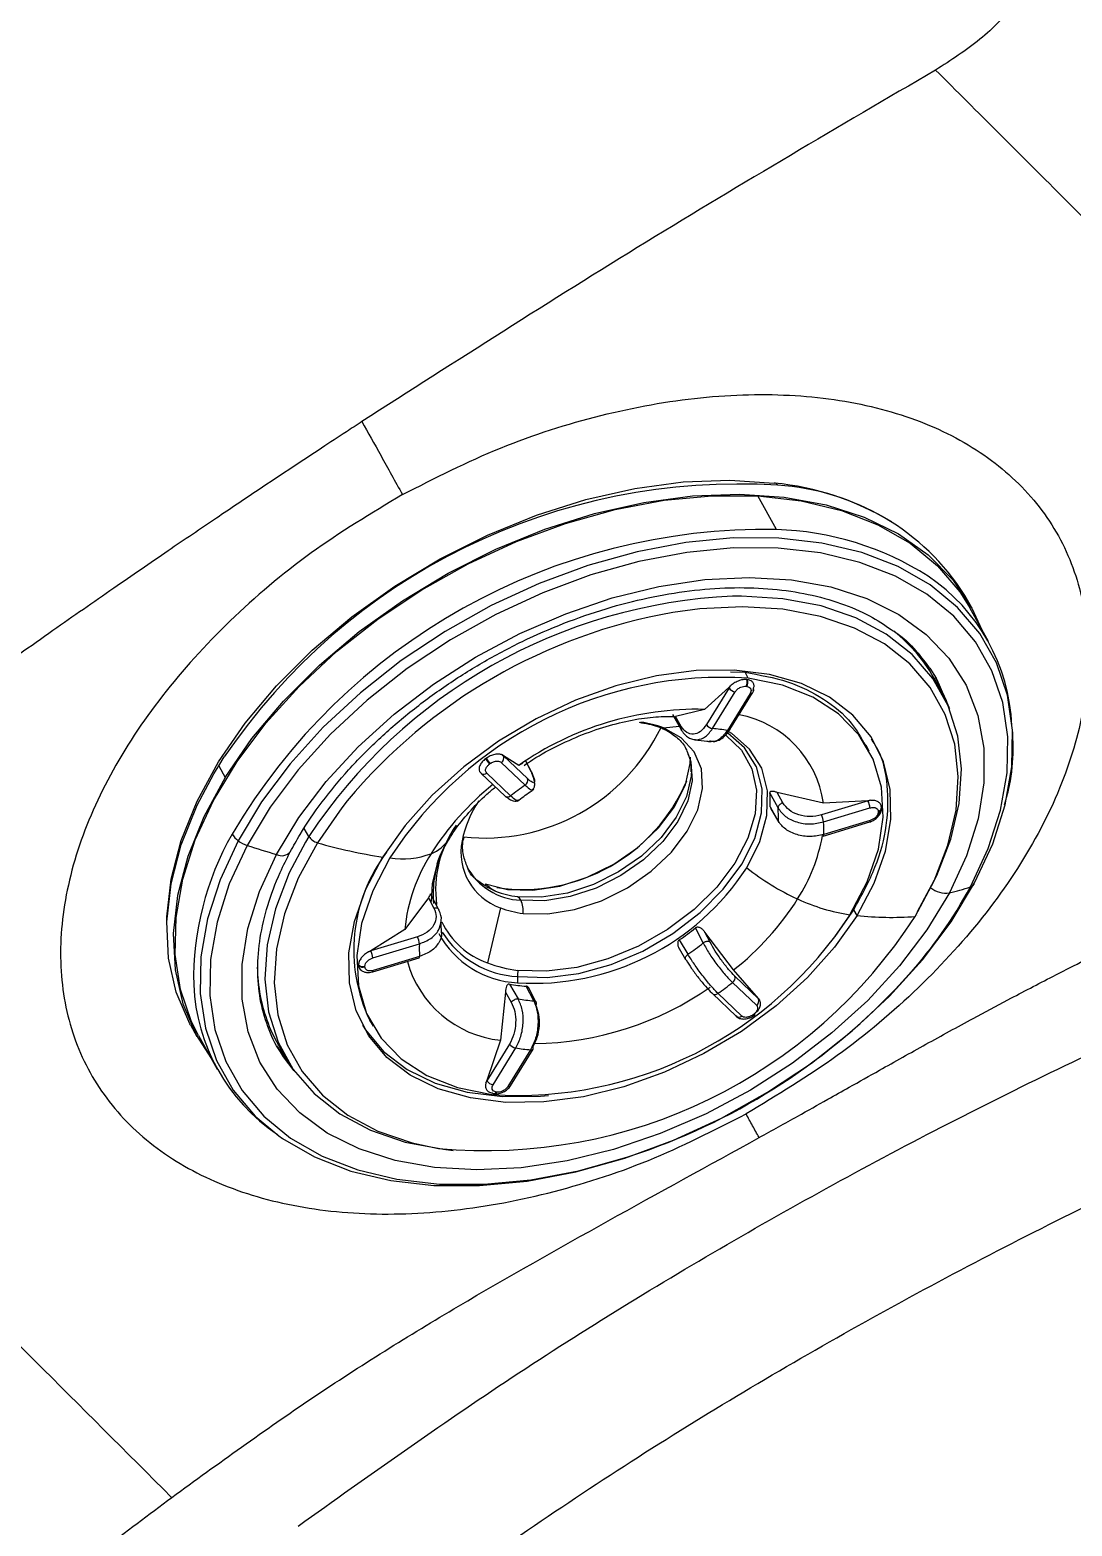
# Model space of a CAD drawing. Extents: x 943 to 1030, y 781 to 934.
# Drawn here: x 978.945 to 981.298, y 858.044 to 861.424 of the extents above; entities that cross this region are included whole.
import ezdxf

# ---------------------------------------------------------------- set-up
doc = ezdxf.new("R2010")
doc.units = 0
doc.header["$MEASUREMENT"] = 0
doc.layers.add('1', color=4, linetype='Continuous')

# ---------------------------------------------------------------- blocks, each defined once
blk = doc.blocks.new('AIRA')
at = {"layer": '1', "color": 3, "linetype": 'Continuous', "lineweight": 25}
for p, q in [((37.4532, 57.1297), (37.4111, 57.2055)), ((37.8936, 56.9543), (37.8789, 56.9808)), ((37.9322, 56.8766), (37.8902, 56.9524)), ((37.3492, 56.8081), (37.3824, 56.807)), ((37.3895, 56.7936), (37.3824, 56.807)), ((37.3866, 56.7905), (37.3882, 56.7903)), ((37.3459, 56.7724), (37.2905, 56.7233)), ((37.3462, 56.7719), (37.295, 56.6888)), ((37.3089, 56.6799), (37.3601, 56.763)), ((37.3936, 56.7588), (37.3425, 56.6757)), ((37.3494, 56.7763), (37.3459, 56.7724)), ((37.3459, 56.7724), (37.3462, 56.7719)), ((37.3462, 56.7719), (37.3494, 56.7763)), ((37.3481, 56.6775), (37.3993, 56.7606)), ((37.3849, 56.7754), (37.3866, 56.7752)), ((37.4012, 56.7699), (37.3989, 56.7654)), ((37.8295, 56.7555), (37.8136, 56.7857)), ((37.2905, 56.7233), (37.2251, 56.7073)), ((37.2182, 56.7114), (37.238, 56.6777)), ((37.2384, 56.6847), (37.2251, 56.7073)), ((37.1983, 56.6816), (37.2336, 56.6852)), ((37.2711, 56.6555), (37.2751, 56.6545)), ((36.8369, 56.6187), (36.8338, 56.6206)), ((36.8338, 56.6206), (36.8372, 56.6182)), ((36.8714, 56.5968), (36.8369, 56.6187)), ((36.8372, 56.6182), (36.8369, 56.6187)), ((37.3019, 56.651), (37.3062, 56.651)), ((37.663, 56.6292), (37.656, 56.6426)), ((36.1827, 56.5774), (36.1938, 56.5959)), ((36.1938, 56.5959), (36.2063, 56.6157)), ((36.1938, 56.5959), (36.2085, 56.5695)), ((36.7962, 56.6115), (36.7979, 56.6127)), ((36.8054, 56.5998), (36.807, 56.601)), ((36.832, 56.6036), (36.8859, 56.5522)), ((36.8911, 56.5668), (36.8372, 56.6182)), ((36.8804, 56.6016), (36.8714, 56.5968)), ((36.9006, 56.5804), (36.8874, 56.6064)), ((36.8877, 56.6054), (36.8995, 56.5824)), ((36.7854, 56.5801), (36.7829, 56.5832)), ((36.7865, 56.5787), (36.8404, 56.5273)), ((36.853, 56.5279), (36.799, 56.5793)), ((37.4569, 56.5005), (37.4384, 56.5346)), ((37.5595, 56.5117), (37.4552, 56.5353)), ((37.4678, 56.5122), (37.4552, 56.5353)), ((37.6656, 56.5178), (37.6598, 56.517)), ((37.66, 56.5165), (37.6656, 56.5178)), ((37.439, 56.503), (37.4575, 56.4706)), ((37.4396, 56.5004), (37.4583, 56.4677)), ((37.66, 56.5165), (37.555, 56.4848)), ((37.5594, 56.469), (37.6645, 56.5007)), ((37.6598, 56.517), (37.5595, 56.5117)), ((37.6598, 56.517), (37.66, 56.5165)), ((37.683, 56.4927), (37.6831, 56.4913)), ((37.6905, 56.4995), (37.6904, 56.5009)), ((36.3974, 56.4362), (36.387, 56.4544)), ((37.559, 56.4372), (37.6641, 56.4689)), ((37.6651, 56.4723), (37.56, 56.4406)), ((36.3974, 56.4362), (36.3896, 56.4232)), ((36.8192, 56.3123), (36.7979, 56.3223)), ((36.6673, 56.2974), (36.6142, 56.2263)), ((36.6673, 56.2974), (36.6798, 56.2743)), ((36.6903, 56.2716), (36.6717, 56.3062)), ((36.8298, 56.275), (36.8011, 56.1504)), ((37.586, 56.2102), (37.6278, 56.2707)), ((37.6352, 56.2575), (37.6278, 56.2707)), ((37.7722, 56.2583), (37.7722, 56.2584)), ((36.6142, 56.2263), (36.5372, 56.1781)), ((37.288, 56.1955), (37.2706, 56.2295)), ((37.3564, 56.1346), (37.2918, 56.2203)), ((37.3037, 56.1972), (37.2918, 56.2203)), ((36.6425, 56.2093), (36.5374, 56.1776)), ((36.5419, 56.1617), (36.647, 56.1935)), ((37.2333, 56.1833), (37.2481, 56.1585)), ((37.2338, 56.2024), (37.2532, 56.1699)), ((36.5096, 56.1446), (36.5095, 56.146)), ((36.5372, 56.1781), (36.5319, 56.1755)), ((36.5319, 56.1755), (36.5374, 56.1776)), ((36.5374, 56.1776), (36.5372, 56.1781)), ((36.5415, 56.13), (36.6466, 56.1617)), ((36.6475, 56.1651), (36.5425, 56.1334)), ((36.5239, 56.1413), (36.5239, 56.1427)), ((36.5347, 56.1288), (36.5414, 56.13)), ((37.4128, 56.0699), (37.3564, 56.1346)), ((37.413, 56.0694), (37.3591, 56.1207)), ((36.8414, 56.0843), (36.8301, 55.9757)), ((36.8414, 56.0843), (36.8546, 56.0616)), ((36.8505, 56.1026), (36.8699, 56.0692)), ((36.9053, 56.0648), (36.8879, 56.098)), ((36.9108, 56.0613), (36.8932, 56.0949)), ((37.3085, 56.0812), (37.3624, 56.0299)), ((37.3749, 56.0305), (37.321, 56.0819)), ((37.354, 56.1061), (37.4079, 56.0547)), ((37.4154, 56.0663), (37.4128, 56.0699)), ((37.4128, 56.0699), (37.413, 56.0694)), ((37.413, 56.0694), (37.4154, 56.0663)), ((36.1298, 56.0108), (36.1445, 55.9844)), ((36.5347, 56.0208), (36.5423, 56.0078)), ((37.3646, 56.0289), (37.3612, 56.0313)), ((37.4016, 56.0343), (37.4, 56.0331)), ((37.4026, 56.0315), (37.4042, 56.0327)), ((36.148, 55.9863), (36.19, 55.9105)), ((36.3274, 55.9595), (36.359, 55.9145)), ((36.3299, 55.9628), (36.3471, 55.9334)), ((36.8301, 55.9757), (36.7992, 55.8847)), ((36.8507, 55.9672), (36.7995, 55.8841)), ((36.8133, 55.8752), (36.8645, 55.9583)), ((36.8981, 55.9542), (36.8469, 55.8711)), ((36.8526, 55.8728), (36.9037, 55.9559)), ((36.3643, 55.9067), (36.3403, 55.9385)), ((36.7992, 55.8847), (36.7972, 55.8796)), ((36.7972, 55.8796), (36.7995, 55.8841)), ((36.7995, 55.8841), (36.7992, 55.8847)), ((36.8146, 55.855), (36.8162, 55.8548)), ((36.822, 55.8586), (36.8204, 55.8588))]:
    blk.add_line(p, q, dxfattribs=at)
at = {"layer": '1', "color": 3, "linetype": 'Continuous', "lineweight": 25, "flags": 128}
for points in [[(36.0765, 56.2392), (36.0768, 56.2543), (36.0864, 56.3396), (36.1092, 56.4272), (36.145, 56.5161), (36.1933, 56.6047), (36.2533, 56.6919), (36.3243, 56.7764), (36.405, 56.8569), (36.4944, 56.9323), (36.5912, 57.0015), (36.6939, 57.0635), (36.8011, 57.1172), (36.9111, 57.1621), (37.0225, 57.1974), (37.1335, 57.2226), (37.2425, 57.2373), (37.348, 57.2414), (37.4484, 57.2347)], [(36.148, 55.9863), (36.1326, 56.0172), (36.1075, 56.0907), (36.0957, 56.1698), (36.0974, 56.2532), (36.1125, 56.3398), (36.1409, 56.4283), (36.182, 56.5173), (36.2354, 56.6057), (36.3002, 56.6921), (36.3754, 56.7752), (36.4601, 56.8539), (36.5529, 56.927), (36.6525, 56.9934), (36.7575, 57.0521), (36.8662, 57.1024), (36.9772, 57.1434), (37.0888, 57.1746), (37.1994, 57.1956), (37.3074, 57.2059), (37.4111, 57.2055)], [(36.2085, 56.5695), (36.2689, 56.6572), (36.3402, 56.7422), (36.4214, 56.8232), (36.5113, 56.899), (36.6087, 56.9686), (36.712, 57.0309), (36.8198, 57.085), (36.9305, 57.1301), (37.0425, 57.1656), (37.1541, 57.1909), (37.2638, 57.2057), (37.3699, 57.2098), (37.4709, 57.2031), (37.5653, 57.1857), (37.6517, 57.1578), (37.729, 57.1199), (37.7958, 57.0725), (37.8513, 57.0163), (37.8947, 56.9522), (37.9174, 56.9033)], [(37.4111, 57.2055), (37.5092, 57.1943), (37.6001, 57.1726), (37.6825, 57.1406), (37.7552, 57.0989), (37.8172, 57.0479), (37.8676, 56.9885), (37.8902, 56.9524)], [(37.9008, 56.3313), (37.9417, 56.4198), (37.9698, 56.5077), (37.9849, 56.5937), (37.9865, 56.6766), (37.9748, 56.7551), (37.9499, 56.8282), (37.9122, 56.8947), (37.8621, 56.9537), (37.8005, 57.0043), (37.7283, 57.0458), (37.6464, 57.0775), (37.5561, 57.0991), (37.4587, 57.1102), (37.3556, 57.1106), (37.2484, 57.1003), (37.1385, 57.0795), (37.0276, 57.0485), (36.9174, 57.0078), (36.8093, 56.9579), (36.7051, 56.8995), (36.6061, 56.8335), (36.5139, 56.7609), (36.4298, 56.6828), (36.3551, 56.6002), (36.2907, 56.5144), (36.2377, 56.4266)], [(37.8915, 56.3224), (37.9316, 56.4093), (37.9593, 56.4957), (37.9741, 56.5801), (37.9757, 56.6616), (37.9642, 56.7387), (37.9397, 56.8105), (37.9027, 56.8758), (37.8535, 56.9337), (37.793, 56.9835), (37.722, 57.0242), (37.6416, 57.0554), (37.5529, 57.0766), (37.4572, 57.0875), (37.356, 57.0879), (37.2506, 57.0778), (37.1427, 57.0574), (37.0338, 57.0269), (36.9255, 56.9869), (36.8193, 56.9379), (36.7169, 56.8805), (36.6197, 56.8157), (36.5292, 56.7444), (36.4466, 56.6676), (36.3731, 56.5865), (36.3099, 56.5022), (36.2578, 56.416)], [(36.3245, 56.3957), (36.375, 56.479), (36.4368, 56.5604), (36.5088, 56.6385), (36.5898, 56.7121), (36.6787, 56.78), (36.7739, 56.8411), (36.874, 56.8946), (36.9775, 56.9395), (37.0826, 56.9751), (37.1877, 57.0009), (37.2912, 57.0165), (37.3915, 57.0216), (37.4869, 57.0161), (37.5759, 57.0002), (37.6572, 56.974), (37.7295, 56.938), (37.7915, 56.8928), (37.8425, 56.8391), (37.8814, 56.7777), (37.9078, 56.7096), (37.9212, 56.6358), (37.9214, 56.5576), (37.9084, 56.4761), (37.8824, 56.3927), (37.8437, 56.3086)], [(37.7715, 56.2664), (37.8156, 56.3483), (37.8472, 56.4303), (37.8658, 56.5109), (37.871, 56.5888), (37.8627, 56.6626), (37.8411, 56.7311), (37.8066, 56.7931), (37.7597, 56.8475), (37.7013, 56.8935), (37.6323, 56.9301), (37.5539, 56.9569), (37.4675, 56.9733), (37.3745, 56.9791), (37.3541, 56.9789)], [(37.7662, 56.2553), (37.8095, 56.3358), (37.8406, 56.4162), (37.8588, 56.4954), (37.8639, 56.5719), (37.8558, 56.6444), (37.8346, 56.7116), (37.8007, 56.7725), (37.7546, 56.826), (37.6972, 56.8711), (37.6295, 56.9071), (37.5525, 56.9334), (37.4676, 56.9495), (37.3764, 56.9552), (37.2802, 56.9503), (37.2195, 56.9421)], [(37.6352, 56.2575), (37.6737, 56.3304), (37.6994, 56.4032), (37.7117, 56.4743), (37.7103, 56.542), (37.6953, 56.6048), (37.667, 56.6613), (37.626, 56.7102), (37.5733, 56.7506), (37.5099, 56.7814), (37.4375, 56.802), (37.3575, 56.8118), (37.2717, 56.8108), (37.1821, 56.7989), (37.0906, 56.7764), (36.9994, 56.7438), (36.9104, 56.7017), (36.8256, 56.6513), (36.747, 56.5935), (36.6762, 56.5297), (36.615, 56.4612), (36.5645, 56.3898)], [(37.6193, 56.2593), (37.6582, 56.3336), (37.6834, 56.4077), (37.6942, 56.4797), (37.6903, 56.5479), (37.6719, 56.6105), (37.6395, 56.6661), (37.5937, 56.7133), (37.5358, 56.7508), (37.4672, 56.7778), (37.3895, 56.7936)], [(37.8, 56.8161), (37.8139, 56.7937), (37.8156, 56.7906)], [(37.8399, 56.7338), (37.837, 56.7424), (37.8134, 56.7946)], [(37.8156, 56.7906), (37.8427, 56.7282), (37.8437, 56.7249)], [(36.8685, 56.1195), (36.9354, 56.1173), (37.0067, 56.1265), (37.0797, 56.1468), (37.1515, 56.1773), (37.2194, 56.2169), (37.2808, 56.2641), (37.3333, 56.3171), (37.3749, 56.3737), (37.4041, 56.4319), (37.4196, 56.4894), (37.4209, 56.5441), (37.4079, 56.5937), (37.3812, 56.6364), (37.3433, 56.6695)], [(37.3386, 56.6654), (37.3741, 56.6315), (37.3978, 56.5892), (37.4084, 56.5407), (37.4054, 56.4876), (37.3889, 56.432), (37.3596, 56.376), (37.3185, 56.3217), (37.2672, 56.2711), (37.2075, 56.2261), (37.1419, 56.1884), (37.0726, 56.1594), (37.0023, 56.1402), (36.9337, 56.1315), (36.8693, 56.1337)], [(36.8811, 56.2624), (36.9373, 56.2612), (36.9974, 56.2709), (37.0583, 56.2909), (37.117, 56.3203), (37.1706, 56.3575), (37.2163, 56.4008), (37.252, 56.4479), (37.2758, 56.4966), (37.2865, 56.5443), (37.2837, 56.5887), (37.2674, 56.6277), (37.2384, 56.6592), (37.1983, 56.6816)], [(37.3863, 56.3653), (37.416, 56.4248), (37.4319, 56.4836), (37.4332, 56.5394), (37.4199, 56.5901), (37.3926, 56.6337), (37.3523, 56.6686), (37.3454, 56.6729)], [(37.252, 56.6281), (37.2603, 56.6046), (37.2633, 56.5622), (37.2533, 56.5165), (37.2308, 56.47), (37.1968, 56.4248), (37.1531, 56.3833), (37.1019, 56.3476), (37.0458, 56.3194), (36.9875, 56.3002), (36.93, 56.2909), (36.8761, 56.292)], [(36.7959, 56.3288), (36.846, 56.3163), (36.903, 56.3147), (36.964, 56.3242), (37.0259, 56.3443), (37.0857, 56.3739), (37.1403, 56.4116), (37.1869, 56.4555), (37.2234, 56.5033), (37.2478, 56.5528), (37.2588, 56.6013), (37.2595, 56.6153)], [(36.1298, 56.0108), (36.1286, 56.013), (36.098, 56.0842), (36.0806, 56.1614), (36.0767, 56.2435), (36.0863, 56.3292), (36.1092, 56.4174), (36.1453, 56.5068), (36.1827, 56.5774)], [(36.2085, 56.5695), (36.1599, 56.4803), (36.1239, 56.391), (36.1009, 56.3028), (36.0913, 56.217), (36.0953, 56.1349), (36.1127, 56.0577), (36.1433, 55.9865), (36.1758, 55.9362)], [(36.7854, 56.5801), (36.7864, 56.5788), (36.7865, 56.5787)], [(37.2608, 56.579), (37.2604, 56.5725), (37.25, 56.5264), (37.227, 56.4794), (37.1926, 56.4338), (37.1484, 56.392), (37.0966, 56.3561), (37.0399, 56.3277), (36.9811, 56.3084), (36.9231, 56.299), (36.8687, 56.3001)], [(36.8424, 56.526), (36.8417, 56.5264), (36.8404, 56.5273)], [(36.4842, 56.517), (36.4716, 56.5011), (36.4168, 56.4221)], [(36.2377, 56.4266), (36.1968, 56.3381), (36.1687, 56.2502), (36.1536, 56.1642), (36.152, 56.0813), (36.1637, 56.0028), (36.1886, 55.9297), (36.2263, 55.8632), (36.2764, 55.8042), (36.3294, 55.7596)], [(36.2578, 56.416), (36.2177, 56.3291), (36.19, 56.2427), (36.1752, 56.1582), (36.1736, 56.0768), (36.1851, 55.9997), (36.2096, 55.9279), (36.2466, 55.8626), (36.2958, 55.8046), (36.3563, 55.7549), (36.4273, 55.7142), (36.5077, 55.683), (36.5964, 55.6618), (36.6921, 55.6509), (36.7933, 55.6505), (36.8987, 55.6606), (37.0066, 55.681), (37.1155, 55.7114), (37.167, 55.7292)], [(36.3896, 56.4232), (36.3533, 56.3543), (36.3217, 56.2724), (36.3031, 56.1917), (36.2979, 56.1139), (36.3062, 56.04), (36.3278, 55.9716), (36.3623, 55.9096), (36.4092, 55.8551), (36.4677, 55.8092), (36.5366, 55.7725), (36.615, 55.7458), (36.7014, 55.7294), (36.7232, 55.727)], [(36.4168, 56.4221), (36.3734, 56.3416), (36.3424, 56.2611), (36.3242, 56.182), (36.3191, 56.1055), (36.3272, 56.033), (36.3484, 55.9657), (36.3823, 55.9048), (36.4283, 55.8514), (36.4857, 55.8063), (36.5535, 55.7703), (36.6304, 55.744), (36.69, 55.7315)], [(37.556, 56.4399), (37.5567, 56.4389), (37.5575, 56.4379), (37.5582, 56.4373), (37.5589, 56.4372), (37.5594, 56.4374), (37.5597, 56.4381), (37.5599, 56.4392), (37.56, 56.4406)], [(37.8437, 56.3086), (37.7932, 56.2252), (37.7314, 56.1439), (37.6594, 56.0658), (37.5784, 55.9922), (37.4895, 55.9243), (37.3943, 55.8631), (37.2942, 55.8097), (37.1907, 55.7648), (37.0856, 55.7292), (36.9805, 55.7034), (36.877, 55.6878), (36.7767, 55.6827), (36.6813, 55.6882), (36.5923, 55.7041), (36.511, 55.7303), (36.4387, 55.7662), (36.3767, 55.8114), (36.3258, 55.8652), (36.2868, 55.9266), (36.2604, 55.9947), (36.247, 56.0685), (36.2468, 56.1467), (36.2598, 56.2282), (36.2859, 56.3116), (36.3245, 56.3957)], [(37.6352, 56.2575), (37.5847, 56.186), (37.5234, 56.1175), (37.4527, 56.0537), (37.374, 55.9959), (37.2893, 55.9455), (37.2003, 55.9035), (37.109, 55.8708), (37.0176, 55.8483), (36.928, 55.8364), (36.8422, 55.8354), (36.7622, 55.8453), (36.6897, 55.8658), (36.6264, 55.8966), (36.5737, 55.937), (36.5327, 55.9859), (36.5044, 56.0425), (36.4894, 56.1052), (36.488, 56.1729), (36.5003, 56.244), (36.526, 56.3168), (36.5645, 56.3898)], [(36.5805, 56.3876), (36.5416, 56.3133), (36.5165, 56.2392), (36.5057, 56.1672), (36.5095, 56.099), (36.5279, 56.0363), (36.5604, 55.9808), (36.6061, 55.9336), (36.664, 55.8961), (36.7327, 55.8691), (36.8104, 55.8532)], [(36.6873, 56.3753), (36.676, 56.3292), (36.6736, 56.2889)], [(36.3294, 55.7596), (36.338, 55.7536), (36.4102, 55.7121), (36.4921, 55.6803), (36.5824, 55.6588), (36.6798, 55.6477), (36.7829, 55.6473), (36.8901, 55.6575), (37, 55.6783), (37.1108, 55.7093), (37.2211, 55.7501), (37.3292, 55.8), (37.4334, 55.8584), (37.5324, 55.9243), (37.6246, 55.9969), (37.7087, 56.0751), (37.7834, 56.1577), (37.8478, 56.2435), (37.9008, 56.3313)], [(36.5186, 56.01), (36.5254, 55.9992), (36.5663, 55.9502), (36.6191, 55.9099), (36.6824, 55.8791), (36.7549, 55.8585), (36.8349, 55.8486), (36.9206, 55.8496), (36.9385, 55.8512)], [(36.3403, 55.9385), (36.3264, 55.9609), (36.3247, 55.9639)]]:
    blk.add_lwpolyline(points, dxfattribs=at)
at = {"layer": '1', "color": 3, "linetype": 'Continuous', "lineweight": 25}
for centre, radius, start, end in [((37.367, 55.8319), 1.4005, 86.3453, 145.9661), ((37.4484, 57.2262), 0.00849, 23.3623, 89.9915), ((37.3844, 56.5976), 0.6403, 59.0736, 84.2557), ((37.4242, 56.6918), 0.5387, 32.4382, 86.5927), ((37.4286, 55.7318), 1.398, 88.9923, 149.4939), ((37.4333, 56.4565), 0.6734, 57.4292, 88.3092), ((37.5577, 56.669), 0.4275, 2.3271, 56.151), ((37.4087, 55.768), 1.2121, 92.5821, 146.5461), ((37.4314, 55.7271), 1.2333, 99.8956, 140.1739), ((37.4946, 56.6166), 0.3611, 27.9181, 51.7353), ((37.3304, 55.9025), 0.8931, 86.2047, 147.1), ((37.3688, 56.7848), 0.0186, 329.8211, 17.6617), ((37.3705, 56.7846), 0.0186, 329.8211, 17.6617), ((37.3632, 56.7831), 0.0204, 213.4445, 261.0601), ((37.3952, 56.7639), 0.00532, 253.3381, 320.9245), ((37.2737, 56.0216), 0.7019, 88.6314, 124.9692), ((37.1221, 56.4816), 0.214, 69.1433, 83.3198), ((37.3121, 56.7), 0.0204, 213.4435, 261.0602), ((37.3248, 56.4782), 0.2371, 8.1263, 79.2956), ((36.7935, 56.8763), 0.4437, 263.9124, 334.117), ((37.2744, 56.2625), 0.4188, 80.6419, 85.2701), ((37.3439, 56.6811), 0.00552, 254.7182, 319.5444), ((36.8517, 56.6451), 0.0648, 211.2225, 224.4099), ((36.8533, 56.6463), 0.0648, 211.2225, 224.4099), ((36.8254, 56.6141), 0.0124, 302.1028, 19.3498), ((37.2127, 56.0561), 0.6381, 128.7901, 147.674), ((36.7924, 56.5869), 0.0101, 234.1886, 311.4076), ((36.8798, 56.7199), 0.4033, 261.7889, 336.8936), ((37.309, 55.9418), 0.7427, 124.7306, 127.8896), ((36.8793, 56.5627), 0.0124, 302.1025, 19.3518), ((36.846, 56.5362), 0.0108, 250.5655, 310.1488), ((37.231, 56.5146), 0.2084, 356.8042, 5.5213), ((36.9822, 56.3793), 0.2434, 145.7306, 168.8645), ((37.2494, 56.4814), 0.2084, 357.042, 5.2832), ((37.5194, 56.4662), 0.0401, 3.8969, 27.5208), ((37.6244, 56.498), 0.0401, 3.8969, 27.5203), ((37.6817, 56.5012), 0.0086, 278.896, 8.3952), ((37.6811, 56.5005), 0.00938, 281.8088, 353.8418), ((36.9377, 56.3153), 0.254, 144.8112, 187.4489), ((37.3122, 56.4497), 0.248, 357.8805, 4.4449), ((37.662, 56.4714), 0.00321, 309.2251, 16.3339), ((36.8015, 56.1132), 0.6643, 150.3809, 181.0697), ((36.267, 56.467), 0.0499, 210.6689, 234.0678), ((36.2803, 56.4831), 0.0707, 232.9921, 251.4918), ((36.7002, 57.7469), 1.4026, 251.6134, 254.4597), ((36.4261, 56.4551), 0.0343, 213.3098, 254.2086), ((36.7321, 57.5106), 1.1334, 253.8431, 261.4937), ((36.6424, 56.4764), 0.0851, 291.5252, 326.7388), ((36.8737, 56.4004), 0.1329, 168.7626, 250.691), ((37.1708, 56.5071), 0.3925, 327.2896, 349.8865), ((36.3362, 56.4181), 0.0254, 242.4548, 319.6521), ((36.8664, 56.1793), 0.3676, 142.9523, 205.5502), ((36.6082, 56.5741), 0.1885, 261.5656, 290.2941), ((36.9916, 56.1911), 0.379, 147.0406, 174.6658), ((36.9291, 56.3035), 0.2512, 157.7198, 184.2495), ((36.882, 56.4372), 0.1453, 208.384, 267.6712), ((36.9046, 56.6794), 0.575, 266.4121, 326.8927), ((37.7326, 56.8023), 0.5576, 231.5956, 245.4639), ((36.8937, 56.4425), 0.15, 229.2916, 240.2125), ((36.955, 56.8308), 1.0656, 318.4601, 331.5039), ((37.8367, 56.3654), 0.0572, 232.4057, 277.0845), ((37.7267, 56.8036), 0.5086, 283.3004, 288.8985), ((37.8878, 56.3356), 0.0137, 285.6105, 341.8258), ((36.8928, 56.5055), 0.2067, 249.1433, 263.3198), ((36.8567, 56.2819), 0.0218, 27.404, 56.6595), ((36.8289, 56.2688), 0.0526, 353.0223, 26.1231), ((36.9602, 56.6375), 0.6403, 308.2303, 327.6581), ((37.6836, 56.6851), 0.4307, 244.9228, 261.4127), ((36.7971, 56.8789), 1.1524, 264.6702, 327.2409), ((36.8695, 56.7444), 0.8931, 266.2047, 327.1), ((36.906, 56.4749), 0.214, 249.1433, 263.3198), ((37.7127, 56.9911), 0.7377, 263.9663, 274.1561), ((36.8793, 56.3207), 0.2154, 208.8233, 267.1617), ((36.8602, 56.32), 0.1796, 205.1925, 250.774), ((36.8797, 56.3324), 0.2132, 211.8513, 266.9862), ((36.8831, 56.7182), 0.6237, 304.2122, 308.4079), ((36.6069, 56.1907), 0.0401, 3.8969, 27.5208), ((36.8948, 56.1843), 0.248, 177.8805, 184.4449), ((36.9015, 56.685), 0.6237, 304.3268, 308.2932), ((36.5194, 56.1562), 0.0142, 226.0423, 288.5523), ((36.5018, 56.159), 0.0401, 3.8969, 27.5203), ((36.8556, 56.2191), 0.2447, 195.5213, 264.0326), ((36.6443, 56.1642), 0.00333, 311.8748, 15.4666), ((36.9023, 56.4162), 0.2845, 249.1433, 263.3198), ((36.6645, 56.1493), 0.3838, 181.2756, 200.6103), ((36.5194, 56.1548), 0.0142, 226.0423, 288.5523), ((36.5394, 56.1325), 0.00321, 309.3649, 16.2881), ((37.0619, 56.1153), 0.1935, 178.7533, 182.8945), ((37.0703, 56.1152), 0.2019, 174.735, 178.7614), ((36.6738, 57.0921), 1.4494, 289.8954, 318.0984), ((37.3474, 56.1166), 0.0124, 302.1025, 19.3517), ((36.5646, 56.1182), 0.4275, 182.3271, 236.151), ((36.9123, 56.4489), 0.3518, 259.8825, 266.0295), ((36.897, 56.6791), 0.711, 270.7863, 304.8434), ((37.3145, 56.0884), 0.00924, 218.6492, 314.5148), ((36.8979, 56.6922), 0.7427, 304.7306, 307.8896), ((36.9307, 56.4157), 0.3518, 260.0502, 265.8618), ((37.4013, 56.0653), 0.0124, 302.1028, 19.3498), ((36.631, 56.1388), 0.3488, 200.9409, 210.8937), ((37.3683, 56.0375), 0.00967, 232.2752, 313.321), ((37.4026, 56.0346), 0.00303, 209.395, 269.9882), ((37.4042, 56.0356), 0.00289, 206.9271, 270.3325), ((37.4009, 56.0334), 0.00333, 347.6872, 39.0059), ((36.8677, 55.9785), 0.0204, 213.4434, 261.0602), ((36.9326, 56.3716), 0.4188, 260.6419, 265.2701), ((36.8996, 55.9593), 0.00532, 253.3379, 320.9247), ((36.8994, 55.958), 0.00481, 334.3523, 34.5044), ((36.8165, 55.8954), 0.0204, 213.4445, 261.0601), ((36.8154, 55.8604), 0.00528, 223.5845, 342.2228), ((36.8162, 55.8612), 0.00636, 269.7216, 336.0893), ((36.8484, 55.8764), 0.00552, 254.7183, 319.5442)]:
    blk.add_arc(centre, radius, start, end, dxfattribs=at)
for points, knots in [([(27.2742, 49.5266), (27.2744, 49.5272), (27.2766, 49.5329), (27.2844, 49.5537), (27.3011, 49.5979), (27.3287, 49.6701), (27.3736, 49.7856), (27.4395, 49.9512), (27.5311, 50.1731), (27.6438, 50.4345), (27.7789, 50.7328), (27.9377, 51.0649), (28.1253, 51.4338), (28.3444, 51.8373), (28.5976, 52.2721), (28.8086, 52.6084), (28.9508, 52.8248), (29.0024, 52.9022), (29.0422, 52.9613), (29.0847, 53.0239), (29.1359, 53.0982), (29.1902, 53.1762), (29.2402, 53.2472), (29.2849, 53.31), (29.3266, 53.368), (29.3721, 53.4308), (29.4262, 53.5047), (29.4837, 53.5823), (29.5394, 53.6566), (29.5879, 53.7205), (29.6279, 53.773), (29.6638, 53.8197), (29.7051, 53.8731), (29.7609, 53.9445), (29.8322, 54.035), (29.9057, 54.1269), (29.9707, 54.2072), (30.0252, 54.274), (30.0801, 54.3408), (30.1445, 54.4182), (30.2155, 54.5028), (30.2728, 54.5703), (30.3134, 54.6177), (30.3383, 54.6467), (30.3664, 54.6793), (30.3988, 54.7167), (30.4354, 54.7587), (30.4987, 54.8309), (30.5953, 54.9399), (30.7326, 55.0918), (30.8506, 55.2196), (30.9413, 55.3161), (30.9964, 55.3745), (31.054, 55.4348), (31.1138, 55.4971), (31.1761, 55.5613), (31.2408, 55.6273), (31.308, 55.6953), (31.4913, 55.8791), (31.7953, 56.1739), (32.129, 56.479), (32.373, 56.6936), (32.529, 56.8282), (32.6864, 56.961), (32.8287, 57.0787), (32.9478, 57.1754), (33.0541, 57.2606), (33.1532, 57.3389), (33.2512, 57.4152), (33.346, 57.488), (33.4481, 57.5652), (33.5484, 57.6399), (33.6641, 57.7246), (33.7935, 57.8176), (33.9428, 57.9224), (34.1002, 58.0302), (34.4023, 58.2319), (34.8541, 58.5156), (35.4641, 58.8627), (35.9364, 59.1051), (36.2603, 59.2603), (36.4296, 59.3392), (36.5972, 59.4149), (36.7557, 59.4844), (36.8973, 59.545), (37.0319, 59.6012), (37.1709, 59.6579), (37.3134, 59.7145), (37.4432, 59.7648), (37.5467, 59.8041), (37.6069, 59.8264), (37.6324, 59.8359)], [0, 0, 0, 0, 0.000124, 0.001229, 0.004412, 0.009548, 0.016635, 0.029119, 0.045065, 0.064469, 0.085876, 0.110335, 0.137849, 0.168399, 0.201865, 0.238167, 0.247545, 0.253497, 0.256723, 0.261748, 0.268571, 0.274714, 0.28069, 0.285898, 0.290077, 0.294924, 0.301365, 0.308322, 0.314184, 0.319875, 0.32431, 0.327353, 0.331606, 0.337763, 0.345418, 0.354568, 0.361222, 0.366012, 0.371753, 0.378445, 0.386087, 0.39376, 0.396097, 0.398529, 0.401387, 0.404669, 0.408376, 0.412507, 0.423798, 0.437403, 0.453323, 0.458457, 0.463791, 0.469328, 0.475066, 0.481007, 0.487151, 0.493497, 0.500047, 0.538894, 0.577869, 0.590152, 0.603646, 0.618933, 0.631201, 0.640452, 0.649499, 0.658367, 0.665623, 0.674255, 0.682194, 0.691131, 0.699197, 0.710766, 0.72289, 0.73557, 0.74881, 0.795296, 0.84191, 0.888709, 0.901103, 0.913515, 0.925944, 0.937772, 0.948, 0.956647, 0.966841, 0.977926, 0.987212, 0.994572, 1, 1, 1, 1]), ([(37.6324, 59.8359), (37.6509, 59.8024), (37.6879, 59.7353), (37.7455, 59.6284), (37.8013, 59.5213), (37.8625, 59.3983), (37.9248, 59.2637), (37.9864, 59.1134), (38.0332, 58.9764), (38.0664, 58.8521), (38.0867, 58.7399), (38.0947, 58.6293), (38.0871, 58.5385), (38.07, 58.4682), (38.0452, 58.3998), (37.9984, 58.3192), (37.9157, 58.2337), (37.8471, 58.1898), (37.8127, 58.1677)], [0, 0, 0, 0, 0.062522, 0.125062, 0.19176, 0.250143, 0.336126, 0.418632, 0.500222, 0.562737, 0.62528, 0.687877, 0.750318, 0.782267, 0.812905, 0.875192, 0.937429, 1, 1, 1, 1]), ([(37.8127, 58.1677), (37.594, 58.0396), (37.157, 57.7835), (36.7304, 57.51), (36.5173, 57.3734)], [0, 0, 0, 0, 0.500379, 1, 1, 1, 1]), ([(37.8127, 58.1677), (37.9076, 58.0729), (38.0927, 57.8878), (38.3558, 57.6247), (38.5824, 57.398), (38.7819, 57.1985), (38.9631, 57.0174), (39.1516, 56.8289), (39.2783, 56.7021), (39.3433, 56.6372)], [0, 0, 0, 0, 0.1754646, 0.3426059, 0.5017159, 0.6163661, 0.7376454, 0.8655304, 1, 1, 1, 1]), ([(36.6087, 57.2085), (36.682, 57.2458), (36.828, 57.3199), (37.0576, 57.3926), (37.2833, 57.4334), (37.4986, 57.4381), (37.6945, 57.4074), (37.8637, 57.342), (37.9996, 57.2446), (38.0969, 57.119), (38.1519, 56.9699), (38.1626, 56.8031), (38.1284, 56.6249), (38.0507, 56.4424), (37.9325, 56.2623), (37.7783, 56.0921), (37.5949, 55.9361), (37.4547, 55.8516), (37.3846, 55.8093)], [0, 0, 0, 0, 0.062777, 0.125004, 0.187587, 0.250005, 0.312474, 0.375005, 0.437535, 0.500004, 0.562477, 0.625004, 0.687535, 0.750003, 0.812521, 0.875, 0.9375, 1, 1, 1, 1]), ([(36.5173, 57.3734), (36.5056, 57.3657), (36.4752, 57.3459), (36.4234, 57.3119), (36.3569, 57.268), (36.2777, 57.2153), (36.1836, 57.1521), (36.075, 57.0784), (35.9519, 56.9938), (35.8146, 56.898), (35.6765, 56.8002), (35.5475, 56.7073), (35.4369, 56.6267), (35.3412, 56.556), (35.237, 56.4783), (35.1272, 56.3953), (35.0145, 56.3089), (34.9247, 56.2393), (34.8724, 56.1983), (34.85, 56.1807)], [0, 0, 0, 0, 0.020491, 0.053097, 0.090667, 0.137096, 0.19236, 0.256435, 0.329297, 0.410925, 0.501304, 0.576805, 0.643534, 0.701506, 0.750734, 0.8337, 0.902895, 0.958332, 1, 1, 1, 1]), ([(36.5173, 57.3734), (36.5312, 57.3485), (36.5591, 57.2987), (36.5922, 57.2386), (36.6087, 57.2085)], [0, 0, 0, 0, 0.49939, 1, 1, 1, 1]), ([(36.6087, 57.2085), (36.5385, 57.1662), (36.3982, 57.0817), (36.215, 56.9255), (36.0607, 56.7555), (35.9426, 56.5754), (35.8649, 56.3928), (35.8308, 56.2147), (35.8414, 56.0478), (35.8965, 55.8988), (35.9938, 55.7732), (36.1296, 55.6758), (36.2989, 55.6104), (36.4948, 55.5796), (36.7101, 55.5844), (36.9362, 55.6252), (37.1657, 55.698), (37.3117, 55.7722), (37.3846, 55.8093)], [0, 0, 0, 0, 0.062613, 0.125007, 0.187499, 0.250005, 0.312479, 0.375005, 0.437547, 0.500004, 0.562471, 0.625003, 0.687537, 0.750001, 0.812454, 0.875, 0.937517, 1, 1, 1, 1]), ([(36.3555, 56.4017), (36.3627, 56.4147), (36.3837, 56.4525), (36.4262, 56.5149), (36.4857, 56.5871), (36.5539, 56.6564), (36.6296, 56.7216), (36.7118, 56.7818), (36.7993, 56.8361), (36.8908, 56.8836), (36.9849, 56.9236), (37.0803, 56.9556), (37.1754, 56.9792), (37.2689, 56.9939), (37.3594, 56.9997), (37.4454, 56.9965), (37.5259, 56.9846), (37.5993, 56.964), (37.6626, 56.9374), (37.6968, 56.9143), (37.7125, 56.9036)], [0, 0, 0, 0, 0.029967, 0.087474, 0.145024, 0.202599, 0.260208, 0.317849, 0.375512, 0.433183, 0.490842, 0.548472, 0.606055, 0.663581, 0.721042, 0.778445, 0.835818, 0.893202, 0.950695, 1, 1, 1, 1]), ([(37.7125, 56.9036), (37.7153, 56.9019), (37.7375, 56.8881), (37.768, 56.8587), (37.7902, 56.8279), (37.8003, 56.8139)], [0, 0, 0, 0, 0.073628, 0.580702, 1, 1, 1, 1]), ([(37.3866, 56.7905), (37.3835, 56.7906), (37.3773, 56.7907), (37.3669, 56.7877), (37.3571, 56.7827), (37.3519, 56.7784), (37.3494, 56.7763)], [0, 0, 0, 0, 0.247558, 0.500834, 0.753648, 1, 1, 1, 1]), ([(37.3824, 56.807), (37.4153, 56.8011), (37.4813, 56.7892), (37.5616, 56.7488), (37.6217, 56.6999), (37.6443, 56.6589), (37.654, 56.6414)], [0, 0, 0, 0, 0.267156, 0.534311, 0.801467, 1, 1, 1, 1]), ([(37.4012, 56.7699), (37.402, 56.7722), (37.4036, 56.777), (37.4015, 56.7834), (37.3964, 56.7884), (37.3909, 56.7896), (37.3882, 56.7903)], [0, 0, 0, 0, 0.246603, 0.499388, 0.752586, 1, 1, 1, 1]), ([(37.3601, 56.763), (37.3617, 56.7651), (37.3649, 56.7692), (37.3721, 56.7734), (37.3791, 56.7756), (37.383, 56.7755), (37.3849, 56.7754)], [0, 0, 0, 0, 0.279486, 0.559002, 0.779415, 1, 1, 1, 1]), ([(37.3866, 56.7752), (37.3887, 56.7747), (37.3931, 56.7736), (37.396, 56.769), (37.3961, 56.7639), (37.3945, 56.7605), (37.3936, 56.7588)], [0, 0, 0, 0, 0.279658, 0.559227, 0.779582, 1, 1, 1, 1]), ([(37.3991, 56.7602), (37.4002, 56.7621), (37.4017, 56.7646), (37.4022, 56.7673), (37.4023, 56.768)], [0, 0, 0, 0, 0.73543, 1, 1, 1, 1]), ([(36.8837, 56.5967), (36.89, 56.6011), (36.9146, 56.6183), (36.9619, 56.6434), (37.0231, 56.6704), (37.0842, 56.6902), (37.1418, 56.7026), (37.191, 56.708), (37.2162, 56.7071), (37.2271, 56.7067)], [0, 0, 0, 0, 0.0574992, 0.2234088, 0.3894837, 0.5544101, 0.7173448, 0.8777494, 1, 1, 1, 1]), ([(37.143, 56.6941), (37.1504, 56.6929), (37.1723, 56.6895), (37.2034, 56.6783), (37.2309, 56.6587), (37.2465, 56.6424), (37.2501, 56.6307), (37.2506, 56.629)], [0, 0, 0, 0, 0.137198, 0.403855, 0.672964, 0.952802, 1, 1, 1, 1]), ([(37.295, 56.6888), (37.2907, 56.683), (37.2819, 56.6715), (37.2658, 56.6657), (37.2501, 56.6692), (37.2423, 56.6796), (37.2384, 56.6847)], [0, 0, 0, 0, 0.249775, 0.50014, 0.75045, 1, 1, 1, 1]), ([(37.2384, 56.6847), (37.238, 56.684), (37.2371, 56.6824), (37.237, 56.681), (37.237, 56.6802)], [0, 0, 0, 0, 0.481432, 1, 1, 1, 1]), ([(37.2375, 56.6779), (37.2398, 56.6746), (37.2442, 56.6679), (37.2525, 56.6609), (37.2616, 56.6561), (37.268, 56.6552), (37.2712, 56.6548)], [0, 0, 0, 0, 0.252419, 0.502871, 0.752012, 1, 1, 1, 1]), ([(37.2692, 56.6546), (37.2784, 56.6538), (37.2903, 56.6527), (37.3013, 56.6508), (37.3038, 56.6504)], [0, 0, 0, 0, 0.779856, 1, 1, 1, 1]), ([(37.2751, 56.6545), (37.2813, 56.656), (37.2936, 56.6591), (37.3038, 56.6729), (37.3089, 56.6799)], [0, 0, 0, 0, 0.499975, 1, 1, 1, 1]), ([(37.3425, 56.6757), (37.3374, 56.6691), (37.3272, 56.6559), (37.3122, 56.6486), (37.3045, 56.6513), (37.3025, 56.652)], [0, 0, 0, 0, 0.423036, 0.846031, 1, 1, 1, 1]), ([(37.3101, 56.651), (37.3115, 56.651), (37.317, 56.6508), (37.3268, 56.6553), (37.3387, 56.6641), (37.3451, 56.6733), (37.3484, 56.6779)], [0, 0, 0, 0, 0.102255, 0.402032, 0.700304, 1, 1, 1, 1]), ([(37.6278, 56.2707), (37.6454, 56.3026), (37.6804, 56.3666), (37.7052, 56.4622), (37.7065, 56.5519), (37.6933, 56.6177), (37.6728, 56.6482), (37.6677, 56.6557)], [0, 0, 0, 0, 0.231114, 0.462227, 0.693341, 0.924454, 1, 1, 1, 1]), ([(37.9686, 56.5079), (37.9716, 56.519), (37.9825, 56.5579), (37.9891, 56.6146), (37.9872, 56.6584), (37.9864, 56.676)], [0, 0, 0, 0, 0.193171, 0.677541, 1, 1, 1, 1]), ([(36.8338, 56.6206), (36.8315, 56.6213), (36.8268, 56.6226), (36.8171, 56.6217), (36.807, 56.6185), (36.8009, 56.6146), (36.7979, 56.6127)], [0, 0, 0, 0, 0.24664, 0.499524, 0.752684, 1, 1, 1, 1]), ([(37.2506, 56.629), (37.2545, 56.6205), (37.2609, 56.6068), (37.2601, 56.5888), (37.2598, 56.5819)], [0, 0, 0, 0, 0.614705, 1, 1, 1, 1]), ([(37.4143, 55.7557), (37.4434, 55.7719), (37.495, 55.8007), (37.5626, 55.8387), (37.6241, 55.8733), (37.6979, 55.9148), (37.7913, 55.9671), (37.888, 56.0201), (37.9835, 56.0713), (38.085, 56.1243), (38.2102, 56.1872), (38.364, 56.2604), (38.5308, 56.3346), (38.6944, 56.4027), (38.8492, 56.4637), (39.0052, 56.522), (39.1722, 56.5812), (39.2858, 56.6184), (39.3433, 56.6371)], [0, 0, 0, 0, 0.046967, 0.083456, 0.109466, 0.146525, 0.203008, 0.260431, 0.302219, 0.356076, 0.422, 0.499994, 0.596397, 0.67972, 0.749965, 0.831299, 0.914644, 1, 1, 1, 1]), ([(36.7962, 56.6115), (36.7936, 56.6093), (36.7882, 56.6047), (36.7832, 56.5967), (36.7811, 56.589), (36.7823, 56.5851), (36.783, 56.5832)], [0, 0, 0, 0, 0.2476752, 0.5010432, 0.7537906, 1, 1, 1, 1]), ([(36.799, 56.5793), (36.798, 56.5808), (36.7958, 56.5839), (36.7969, 56.5899), (36.8003, 56.5955), (36.8037, 56.5983), (36.8054, 56.5998)], [0, 0, 0, 0, 0.279486, 0.559002, 0.779415, 1, 1, 1, 1]), ([(36.807, 56.601), (36.8095, 56.6025), (36.8144, 56.6055), (36.8221, 56.6069), (36.8282, 56.6062), (36.8308, 56.6044), (36.832, 56.6036)], [0, 0, 0, 0, 0.2796579, 0.5592269, 0.7795818, 1, 1, 1, 1]), ([(36.8859, 56.5522), (36.8906, 56.5481), (36.8988, 56.5407), (36.9015, 56.5419), (36.9026, 56.5424)], [0, 0, 0, 0, 0.560328, 1, 1, 1, 1]), ([(36.8995, 56.5824), (36.902, 56.5768), (36.9072, 56.5657), (36.9076, 56.5575), (36.9025, 56.557), (36.8949, 56.5635), (36.8911, 56.5668)], [0, 0, 0, 0, 0.2498167, 0.5002219, 0.7504957, 1, 1, 1, 1]), ([(36.903, 56.5418), (36.9043, 56.5432), (36.907, 56.5459), (36.9078, 56.5545), (36.9062, 56.5657), (36.9027, 56.5746), (36.901, 56.5791)], [0, 0, 0, 0, 0.25114, 0.502083, 0.751744, 1, 1, 1, 1]), ([(36.7139, 56.4303), (36.718, 56.4369), (36.7304, 56.4561), (36.7581, 56.4906), (36.7896, 56.5241), (36.8123, 56.5426), (36.8188, 56.5479)], [0, 0, 0, 0, 0.174037, 0.514911, 0.860758, 1, 1, 1, 1]), ([(36.842, 56.5264), (36.8449, 56.5242), (36.8508, 56.5197), (36.8589, 56.5162), (36.8657, 56.5153), (36.8687, 56.5169), (36.8702, 56.5177)], [0, 0, 0, 0, 0.246872, 0.495893, 0.74738, 1, 1, 1, 1]), ([(36.8698, 56.5182), (36.8686, 56.5176), (36.866, 56.5165), (36.8576, 56.5239), (36.853, 56.5279)], [0, 0, 0, 0, 0.447784, 1, 1, 1, 1]), ([(36.8681, 56.5157), (36.8777, 56.523), (36.8899, 56.5324), (36.9027, 56.5413), (36.9056, 56.5432)], [0, 0, 0, 0, 0.779345, 1, 1, 1, 1]), ([(37.4552, 56.5353), (37.4529, 56.5361), (37.4486, 56.5376), (37.4438, 56.5382), (37.4409, 56.5379), (37.4393, 56.5372), (37.4384, 56.5362), (37.4384, 56.5351), (37.4384, 56.5346)], [0, 0, 0, 0, 0.298263, 0.575128, 0.701506, 0.809415, 0.905745, 1, 1, 1, 1]), ([(37.6902, 56.5025), (37.6898, 56.5048), (37.689, 56.5096), (37.6835, 56.5146), (37.6756, 56.5177), (37.6689, 56.5178), (37.6656, 56.5178)], [0, 0, 0, 0, 0.247558, 0.500834, 0.753648, 1, 1, 1, 1]), ([(37.4623, 56.5095), (37.4614, 56.5088), (37.4597, 56.5074), (37.458, 56.505), (37.4569, 56.5026), (37.4569, 56.5012), (37.4569, 56.5005)], [0, 0, 0, 0, 0.259419, 0.518943, 0.768457, 1, 1, 1, 1]), ([(37.4569, 56.5005), (37.4618, 56.4937), (37.4718, 56.4801), (37.4984, 56.4676), (37.5294, 56.4626), (37.5494, 56.4669), (37.5594, 56.469)], [0, 0, 0, 0, 0.249978, 0.499965, 0.74997, 1, 1, 1, 1]), ([(37.4678, 56.5122), (37.4668, 56.5118), (37.4649, 56.5112), (37.4632, 56.51), (37.4623, 56.5095)], [0, 0, 0, 0, 0.481432, 1, 1, 1, 1]), ([(37.555, 56.4848), (37.5465, 56.483), (37.5294, 56.4795), (37.5031, 56.484), (37.4804, 56.4949), (37.472, 56.5064), (37.4678, 56.5122)], [0, 0, 0, 0, 0.249775, 0.50014, 0.75045, 1, 1, 1, 1]), ([(37.6638, 56.4688), (37.6655, 56.4694), (37.6689, 56.4706), (37.6754, 56.4742), (37.6827, 56.4802), (37.6877, 56.4874), (37.69, 56.4935), (37.6902, 56.4964), (37.6903, 56.4979)], [0, 0, 0, 0, 0.12413, 0.246562, 0.490661, 0.739453, 0.867717, 1, 1, 1, 1]), ([(37.6645, 56.5007), (37.6672, 56.5012), (37.6726, 56.5023), (37.6786, 56.5006), (37.6823, 56.4972), (37.6828, 56.4942), (37.683, 56.4927)], [0, 0, 0, 0, 0.279486, 0.559002, 0.779415, 1, 1, 1, 1]), ([(37.6831, 56.4913), (37.6828, 56.4892), (37.6821, 56.4851), (37.6774, 56.4791), (37.6714, 56.4747), (37.6672, 56.4731), (37.6651, 56.4723)], [0, 0, 0, 0, 0.279658, 0.559227, 0.779582, 1, 1, 1, 1]), ([(37.6798, 56.4822), (37.6812, 56.4833), (37.6852, 56.4866), (37.6893, 56.4934), (37.6899, 56.4985), (37.6902, 56.5011)], [0, 0, 0, 0, 0.200555, 0.6048956, 1, 1, 1, 1]), ([(36.3732, 54.8782), (36.533, 54.9921), (36.8527, 55.22), (37.3551, 55.5276), (37.8721, 55.8095), (38.4042, 56.0616), (38.9486, 56.2867), (39.3209, 56.4112), (39.507, 56.4734)], [0, 0, 0, 0, 0.1666653, 0.3333322, 0.4999986, 0.6666653, 0.833333, 1, 1, 1, 1]), ([(37.56, 56.4406), (37.55, 56.4385), (37.5299, 56.4343), (37.499, 56.4392), (37.4723, 56.4515), (37.4624, 56.4642), (37.4575, 56.4706)], [0, 0, 0, 0, 0.25003, 0.500035, 0.750022, 1, 1, 1, 1]), ([(36.6872, 56.374), (36.6876, 56.3755), (36.6899, 56.3845), (36.6988, 56.4047), (36.7099, 56.4236), (36.7139, 56.4303)], [0, 0, 0, 0, 0.118968, 0.684873, 1, 1, 1, 1]), ([(36.7555, 56.3672), (36.7521, 56.3759), (36.7451, 56.3936), (36.7433, 56.4172), (36.7473, 56.4321), (36.7479, 56.4344)], [0, 0, 0, 0, 0.448865, 0.916977, 1, 1, 1, 1]), ([(36.34, 55.9406), (36.3377, 55.9437), (36.3221, 55.9635), (36.3036, 56.0062), (36.2857, 56.0683), (36.2802, 56.1359), (36.2858, 56.2068), (36.3029, 56.2801), (36.3271, 56.3455), (36.3476, 56.3861), (36.3555, 56.4017)], [0, 0, 0, 0, 0.026855, 0.175701, 0.325128, 0.473508, 0.620289, 0.765685, 0.910188, 1, 1, 1, 1]), ([(36.7971, 56.3239), (36.7899, 56.3283), (36.7727, 56.3391), (36.7597, 56.3538), (36.756, 56.3656), (36.7555, 56.3672)], [0, 0, 0, 0, 0.376211, 0.909975, 1, 1, 1, 1]), ([(36.6724, 56.3034), (36.6724, 56.3039), (36.6725, 56.3049), (36.6723, 56.3057), (36.6719, 56.3057), (36.671, 56.3048), (36.6696, 56.3024), (36.6681, 56.2991), (36.6673, 56.2974)], [0, 0, 0, 0, 0.094221, 0.190485, 0.298283, 0.424504, 0.701611, 1, 1, 1, 1]), ([(36.6798, 56.2743), (36.6821, 56.2679), (36.6868, 56.2552), (36.6806, 56.2356), (36.6658, 56.2187), (36.6503, 56.2124), (36.6425, 56.2093)], [0, 0, 0, 0, 0.249817, 0.500222, 0.750496, 1, 1, 1, 1]), ([(36.6798, 56.2743), (36.6805, 56.2744), (36.682, 56.2748), (36.6848, 56.2749), (36.6878, 56.2742), (36.6898, 56.2726), (36.6907, 56.2708), (36.6908, 56.2698), (36.6908, 56.2693)], [0, 0, 0, 0, 0.124722, 0.249344, 0.5, 0.750656, 0.875278, 1, 1, 1, 1]), ([(36.6961, 56.2455), (36.6962, 56.2459), (36.6986, 56.2537), (36.6946, 56.2617), (36.6908, 56.2693)], [0, 0, 0, 0, 0.0534369, 1, 1, 1, 1]), ([(36.5545, 54.6322), (36.7172, 54.7478), (37.0425, 54.979), (37.5545, 55.2899), (38.0823, 55.5728), (38.6258, 55.8242), (39.182, 56.0465), (39.5624, 56.1674), (39.7526, 56.2279)], [0, 0, 0, 0, 0.1666643, 0.3333309, 0.499999, 0.6666664, 0.8333325, 1, 1, 1, 1]), ([(36.647, 56.1935), (36.656, 56.1972), (36.6742, 56.2045), (36.6922, 56.2237), (36.6948, 56.2384), (36.6961, 56.2455)], [0, 0, 0, 0, 0.339756, 0.679478, 1, 1, 1, 1]), ([(36.6959, 56.2221), (36.6963, 56.2207), (36.6989, 56.2122), (36.6918, 56.1957), (36.6751, 56.1762), (36.6567, 56.1688), (36.6475, 56.1651)], [0, 0, 0, 0, 0.06132, 0.3741883, 0.6870788, 1, 1, 1, 1]), ([(36.6969, 56.2217), (36.6965, 56.2279), (36.696, 56.2358), (36.6964, 56.2444), (36.6964, 56.2463)], [0, 0, 0, 0, 0.7791988, 1, 1, 1, 1]), ([(37.2918, 56.2203), (37.2902, 56.2223), (37.2871, 56.2261), (37.282, 56.2293), (37.2779, 56.2308), (37.2751, 56.2312), (37.2726, 56.2308), (37.2712, 56.2299), (37.2706, 56.2295)], [0, 0, 0, 0, 0.298252, 0.575106, 0.701493, 0.809407, 0.905741, 1, 1, 1, 1]), ([(34.85, 56.1807), (35.0569, 55.9737), (35.4711, 55.5592), (35.8819, 55.1484), (36.0875, 54.9428)], [0, 0, 0, 0, 0.499425, 1, 1, 1, 1]), ([(37.2338, 56.2024), (37.2331, 56.2019), (37.2319, 56.2009), (37.2307, 56.1985), (37.2302, 56.1957), (37.2303, 56.1914), (37.2317, 56.1854), (37.2344, 56.1813), (37.2358, 56.1791)], [0, 0, 0, 0, 0.094225, 0.190494, 0.2983, 0.424533, 0.701624, 1, 1, 1, 1]), ([(37.2996, 56.199), (37.2986, 56.199), (37.2967, 56.1991), (37.2935, 56.1984), (37.2906, 56.1972), (37.2888, 56.196), (37.288, 56.1955)], [0, 0, 0, 0, 0.259419, 0.518943, 0.768457, 1, 1, 1, 1]), ([(37.288, 56.1955), (37.2922, 56.1878), (37.3005, 56.1725), (37.3187, 56.1466), (37.3379, 56.1225), (37.3487, 56.1116), (37.354, 56.1061)], [0, 0, 0, 0, 0.249978, 0.499965, 0.74997, 1, 1, 1, 1]), ([(37.3037, 56.1972), (37.3031, 56.1976), (37.302, 56.1985), (37.3004, 56.1988), (37.2996, 56.199)], [0, 0, 0, 0, 0.481432, 1, 1, 1, 1]), ([(37.3591, 56.1207), (37.3546, 56.1254), (37.3455, 56.1348), (37.3295, 56.1555), (37.3144, 56.1777), (37.3072, 56.1907), (37.3037, 56.1972)], [0, 0, 0, 0, 0.249775, 0.50014, 0.75045, 1, 1, 1, 1]), ([(36.5319, 56.1755), (36.5289, 56.1736), (36.5228, 56.1697), (36.5155, 56.162), (36.5104, 56.1537), (36.5098, 56.1485), (36.5095, 56.146)], [0, 0, 0, 0, 0.246603, 0.499388, 0.752586, 1, 1, 1, 1]), ([(36.5239, 56.1427), (36.5242, 56.1448), (36.5248, 56.149), (36.5296, 56.1549), (36.5356, 56.1594), (36.5398, 56.161), (36.5419, 56.1617)], [0, 0, 0, 0, 0.279658, 0.559227, 0.779582, 1, 1, 1, 1]), ([(37.2491, 56.1571), (37.2487, 56.1575), (37.2481, 56.1582), (37.2476, 56.1603), (37.2479, 56.1632), (37.2495, 56.1662), (37.2514, 56.1684), (37.2526, 56.1694), (37.2532, 56.1699)], [0, 0, 0, 0, 0.124722, 0.249344, 0.5, 0.750656, 0.875278, 1, 1, 1, 1]), ([(37.2491, 56.1571), (37.253, 56.1508), (37.2609, 56.1384), (37.277, 56.1168), (37.2936, 56.0966), (37.3028, 56.0873), (37.3073, 56.0827)], [0, 0, 0, 0, 0.249817, 0.500222, 0.750496, 1, 1, 1, 1]), ([(37.321, 56.0819), (37.3157, 56.0873), (37.305, 56.0983), (37.2858, 56.1224), (37.2672, 56.148), (37.2579, 56.1626), (37.2532, 56.1699)], [0, 0, 0, 0, 0.25003, 0.500035, 0.750022, 1, 1, 1, 1]), ([(36.5096, 56.1446), (36.5099, 56.1422), (36.5105, 56.1379), (36.5139, 56.1353), (36.5154, 56.1342)], [0, 0, 0, 0, 0.552206, 1, 1, 1, 1]), ([(36.5131, 56.1361), (36.5149, 56.1345), (36.5185, 56.1315), (36.5257, 56.1291), (36.5314, 56.1283), (36.5343, 56.1288), (36.5347, 56.1288)], [0, 0, 0, 0, 0.324834, 0.646348, 0.961589, 1, 1, 1, 1]), ([(36.5425, 56.1334), (36.5398, 56.1328), (36.5344, 56.1317), (36.5283, 56.1335), (36.5247, 56.1369), (36.5242, 56.1398), (36.5239, 56.1413)], [0, 0, 0, 0, 0.279486, 0.559002, 0.779415, 1, 1, 1, 1]), ([(36.8505, 56.1026), (36.8498, 56.1027), (36.8486, 56.1028), (36.8468, 56.1018), (36.8453, 56.1002), (36.8434, 56.0969), (36.8417, 56.0917), (36.8415, 56.0868), (36.8414, 56.0843)], [0, 0, 0, 0, 0.094015, 0.190109, 0.297726, 0.423718, 0.701029, 1, 1, 1, 1]), ([(36.8936, 56.0943), (36.8931, 56.095), (36.892, 56.0963), (36.89, 56.0976), (36.8886, 56.0979), (36.8879, 56.098)], [0, 0, 0, 0, 0.361539, 0.684301, 1, 1, 1, 1]), ([(36.8546, 56.0616), (36.8576, 56.0549), (36.8636, 56.0416), (36.8653, 56.0153), (36.8614, 55.9886), (36.8542, 55.9743), (36.8507, 55.9672)], [0, 0, 0, 0, 0.249816, 0.500222, 0.750495, 1, 1, 1, 1]), ([(36.8546, 56.0616), (36.855, 56.0622), (36.8558, 56.0633), (36.8581, 56.0654), (36.8614, 56.0676), (36.8651, 56.0689), (36.868, 56.0694), (36.8693, 56.0693), (36.8699, 56.0692)], [0, 0, 0, 0, 0.1247216, 0.2493439, 0.5000002, 0.7506559, 0.8752779, 1, 1, 1, 1]), ([(36.8645, 55.9583), (36.8687, 55.9667), (36.8772, 55.9834), (36.8822, 56.0148), (36.8806, 56.0457), (36.8735, 56.0614), (36.8699, 56.0692)], [0, 0, 0, 0, 0.2500296, 0.5000347, 0.750022, 1, 1, 1, 1]), ([(36.9053, 56.0648), (36.9083, 56.0571), (36.9145, 56.0415), (36.9157, 56.0106), (36.9107, 55.9793), (36.9023, 55.9625), (36.8981, 55.9542)], [0, 0, 0, 0, 0.249978, 0.499965, 0.74997, 1, 1, 1, 1]), ([(36.9034, 55.9607), (36.907, 55.9678), (36.9142, 55.9821), (36.9188, 56.0087), (36.918, 56.0349), (36.9128, 56.0481), (36.9102, 56.0547)], [0, 0, 0, 0, 0.2497749, 0.5001394, 0.7504497, 1, 1, 1, 1]), ([(36.9115, 56.0592), (36.9114, 56.06), (36.9112, 56.0615), (36.9098, 56.0632), (36.9078, 56.0644), (36.9061, 56.0647), (36.9053, 56.0648)], [0, 0, 0, 0, 0.259415, 0.518936, 0.76845, 1, 1, 1, 1]), ([(36.9102, 56.0547), (36.9106, 56.0555), (36.9114, 56.057), (36.9115, 56.0585), (36.9115, 56.0592)], [0, 0, 0, 0, 0.481432, 1, 1, 1, 1]), ([(37.4079, 56.0547), (37.409, 56.0532), (37.4112, 56.0502), (37.41, 56.0441), (37.4067, 56.0386), (37.4033, 56.0357), (37.4016, 56.0343)], [0, 0, 0, 0, 0.2794856, 0.5590017, 0.7794153, 1, 1, 1, 1]), ([(37.4035, 56.0355), (37.4062, 56.0378), (37.4116, 56.0423), (37.4163, 56.0507), (37.4181, 56.059), (37.4163, 56.0639), (37.4154, 56.0663)], [0, 0, 0, 0, 0.247558, 0.500834, 0.753648, 1, 1, 1, 1]), ([(37.3641, 56.0287), (37.3653, 56.0278), (37.3676, 56.026), (37.3735, 56.0239), (37.382, 56.0233), (37.3912, 56.0254), (37.398, 56.0285), (37.4011, 56.0305), (37.4026, 56.0316)], [0, 0, 0, 0, 0.132953, 0.26169, 0.510963, 0.754865, 0.876795, 1, 1, 1, 1]), ([(37.4, 56.0331), (37.3975, 56.0316), (37.3926, 56.0285), (37.3849, 56.0271), (37.3787, 56.0278), (37.3762, 56.0296), (37.3749, 56.0305)], [0, 0, 0, 0, 0.2796579, 0.5592269, 0.7795818, 1, 1, 1, 1]), ([(36.7972, 55.8796), (36.7967, 55.8768), (36.7956, 55.8711), (36.7981, 55.864), (36.8033, 55.8587), (36.8088, 55.8574), (36.8116, 55.8568)], [0, 0, 0, 0, 0.246567, 0.49935, 0.75262, 1, 1, 1, 1]), ([(36.8204, 55.8588), (36.8182, 55.8594), (36.8139, 55.8605), (36.811, 55.865), (36.8108, 55.8702), (36.8125, 55.8735), (36.8133, 55.8752)], [0, 0, 0, 0, 0.2796579, 0.5592269, 0.7795818, 1, 1, 1, 1]), ([(36.8165, 55.8548), (36.8181, 55.8547), (36.8213, 55.8545), (36.8282, 55.8555), (36.8369, 55.8585), (36.8446, 55.8637), (36.8497, 55.8686), (36.8515, 55.8713), (36.8525, 55.8727)], [0, 0, 0, 0, 0.129085, 0.2550031, 0.5017742, 0.7476438, 0.8724494, 1, 1, 1, 1]), ([(36.8469, 55.8711), (36.8453, 55.869), (36.8421, 55.8648), (36.8349, 55.8606), (36.8279, 55.8584), (36.824, 55.8585), (36.822, 55.8586)], [0, 0, 0, 0, 0.279486, 0.559002, 0.779415, 1, 1, 1, 1]), ([(37.414, 55.7562), (37.4091, 55.765), (37.3993, 55.7827), (37.3895, 55.8004), (37.3846, 55.8093)], [0, 0, 0, 0, 0.499526, 1, 1, 1, 1]), ([(36.0876, 54.9429), (36.1927, 55.0191), (36.4029, 55.1716), (36.7337, 55.3773), (37.073, 55.5683), (37.3005, 55.6932), (37.4143, 55.7557)], [0, 0, 0, 0, 0.249988, 0.499973, 0.749983, 1, 1, 1, 1]), ([(34.0059, 53.1357), (34.0355, 53.1652), (34.0949, 53.2243), (34.1846, 53.3121), (34.2748, 53.3994), (34.3656, 53.4861), (34.4456, 53.5617), (34.5249, 53.6357), (34.6072, 53.7118), (34.6976, 53.7943), (34.7852, 53.8733), (34.8644, 53.9439), (34.9432, 54.0135), (35.0184, 54.0792), (35.0834, 54.1354), (35.1378, 54.1822), (35.1942, 54.2303), (35.2695, 54.2939), (35.3553, 54.3656), (35.4254, 54.4235), (35.4786, 54.467), (35.5285, 54.5077), (35.5999, 54.5652), (35.6918, 54.6386), (35.8045, 54.7272), (35.9385, 54.8307), (36.0356, 54.9038), (36.0876, 54.9429)], [0, 0, 0, 0, 0.0455, 0.091, 0.136501, 0.182001, 0.227501, 0.256205, 0.299973, 0.349307, 0.389276, 0.428273, 0.464703, 0.50363, 0.536747, 0.558188, 0.581648, 0.61736, 0.665324, 0.703242, 0.716212, 0.740056, 0.773281, 0.815888, 0.867876, 0.929247, 1, 1, 1, 1])]:
    blk.add_open_spline(points, degree=3, knots=knots, dxfattribs=at)

msp = doc.modelspace()

# ---------------------------------------------------------------- block references
at = {"layer": '1'}
msp.add_blockref('AIRA', (943.1775, 803.1658), dxfattribs=at)

doc.saveas('drawing.dxf')
